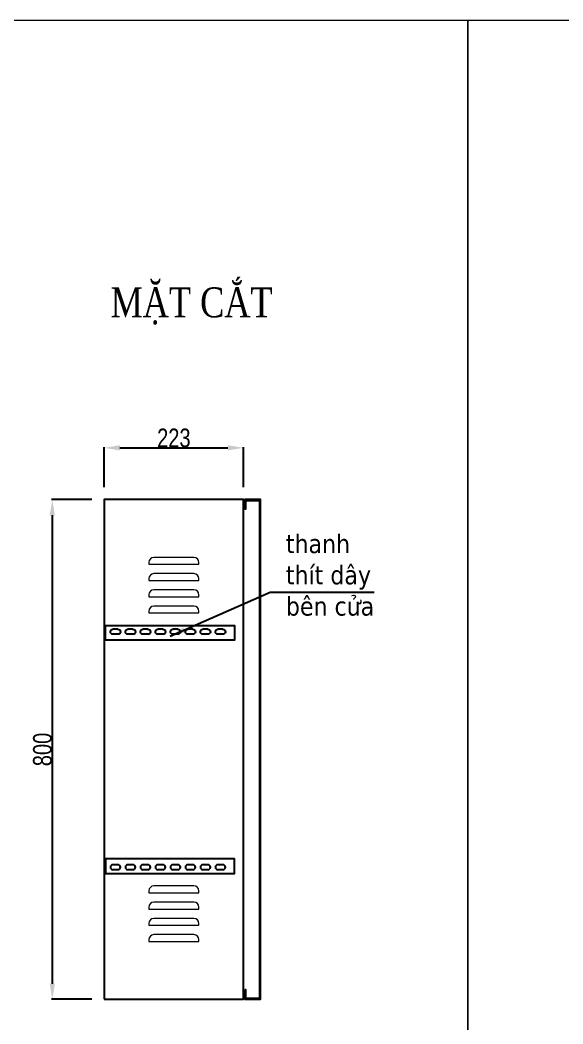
# Model space of a CAD drawing. Header units: inches. Extents: x 21 to 136330, y 8 to 58290.
# Drawn here: x 117429 to 118298, y 20058 to 21665 of the extents above; entities that cross this region are included whole.
import ezdxf
from ezdxf.enums import TextEntityAlignment as Align

# ---------------------------------------------------------------- set-up
doc = ezdxf.new("R2010")
doc.units = ezdxf.units.IN
doc.header["$MEASUREMENT"] = 0
doc.linetypes.add('EPL_DASH', pattern=[1, 0.5, -0.5])
doc.linetypes.add('HIDDEN', pattern=[9.525, 6.35, -3.175])
doc.layers.add('0 TĂNG CỨNG', color=7, linetype='Continuous', lineweight=15)
doc.layers.add('@.0.DM. NÉT ĐỨT', color=8, linetype='HIDDEN', lineweight=9)
for name, color, linetype, transparency in [('@.0.DM. KÍCH THƯỚC', 8, 'Continuous', 0.2), ('@.0.DM. KÍCH THƯỚC @ 1', 8, 'Continuous', 0.2), ('@.DM. KÍCH THƯỚC', 8, 'Continuous', 0.2)]:
    doc.layers.add(name, color=color, linetype=linetype, transparency=transparency)
for name, color, linetype in [('@.0.DM. NÉT CHÍNH', 7, 'Continuous'), ('@.0.DM. NÉT CHÍNH @ 1', 7, 'Continuous'), ('DIM', 96, 'Continuous')]:
    doc.layers.add(name, color=color, linetype=linetype)
doc.styles.add('ARIAL', font='arial.ttf')
doc.styles.add('Note Text (ISO)', font='tahoma.ttf')
doc.styles.add('roman', font='roman.shx', dxfattribs={"width": 0.8})
doc.styles.add('Tahoma (Input Text)', font='tahoma.ttf')
doc.styles.add('TEST GHI CHÚ', font='times.ttf', dxfattribs={"width": 0.8, "height": 2.5})
doc.dimstyles.new('Kích thước Duy Mạnh', dxfattribs={"dimtxt": 30, "dimasz": 25, "dimexe": 1.25, "dimexo": 20, "dimtad": 1, "dimdec": 1, "dimtxsty": 'roman', "dimcen": 2.5, "dimclrd": 8, "dimclre": 8, "dimclrt": 2, "dimadec": 0, "dimazin": 0, "dimtfac": 1, "dimtdec": 1, "dimtix": 1, "dimtmove": 0, "dimatfit": 3, "dimfxl": 1, "dimtfillclr": 1, "dimarcsym": 0})

# ---------------------------------------------------------------- blocks, each defined once
blk = doc.blocks.new('KHUNG KT1')
at = {"color": 7}
blk.add_lwpolyline([(0, 0), (7128, 0), (7128, -5040), (0, -5040)], close=True, dxfattribs=at)
at = {"color": 1, "style": 'Tahoma (Input Text)', "flags": 8}
for tag, p in [('#01', (328.9, -4851.1)), ('#03', (1514.7, -4846.3)), ('#05', (2819, -4851.1)), ('#07', (4424, -4851.1)), ('#09', (5172.9, -4851.1)), ('#02', (189.8, -4995.1)), ('#04', (1755.3, -4995.1)), ('#06', (2727.8, -4995.1)), ('#08', (4382.7, -4995.1)), ('#10', (5172.9, -4995.1))]:
    blk.add_attdef(tag, p, '', height=60, dxfattribs=at)
blk.add_attdef('#11', text='', height=60, dxfattribs=at).set_placement((6996, -4961.6), align=Align.CENTER)
at = {"layer": '0 TĂNG CỨNG', "color": 1, "style": 'ARIAL'}
blk.add_attdef('#12', (852.8, -4987.6), '', height=60, dxfattribs=at)
blk = doc.blocks.new('*D1840')
at = {"layer": '@.0.DM. KÍCH THƯỚC', "color": 8, "lineweight": -2, "transparency": 16777216}
for p, q in [((117543.3, 20897.1), (117478.8, 20897.1)), ((117543.3, 20097.1), (117478.8, 20097.1))]:
    blk.add_line(p, q, dxfattribs=at)
at = {"layer": '@.0.DM. KÍCH THƯỚC', "lineweight": -2, "transparency": 16777216}
blk.add_line((117480.1, 20872.1), (117480.1, 20122.1), dxfattribs=at)
at = {"layer": '@.0.DM. KÍCH THƯỚC', "transparency": 16777216}
for points in [[(117475.9, 20872.1), (117484.3, 20872.1), (117480.1, 20897.1)], [(117475.9, 20122.1), (117484.3, 20122.1), (117480.1, 20097.1)]]:
    blk.add_solid(points, dxfattribs=at)
at = {"layer": 'Defpoints', "color": 0, "transparency": 16777216}
for p in [(117563.3, 20897.1), (117480.1, 20097.1), (117563.3, 20097.1)]:
    blk.add_point(p, dxfattribs=at)
at = {"layer": '@.0.DM. KÍCH THƯỚC', "color": 2, "transparency": 16777216, "insert": (117464.5, 20497.1), "char_height": 30, "attachment_point": 5, "rotation": 90, "style": 'roman'}
blk.add_mtext('800', dxfattribs=at)
blk = doc.blocks.new('*D1842')
at = {"layer": '@.0.DM. KÍCH THƯỚC', "color": 8, "lineweight": -2, "transparency": 16777216}
for p, q in [((117563.3, 20917.1), (117563.3, 20981.3)), ((117786.3, 20917.1), (117786.3, 20981.3))]:
    blk.add_line(p, q, dxfattribs=at)
at = {"layer": '@.0.DM. KÍCH THƯỚC', "lineweight": -2, "transparency": 16777216}
blk.add_line((117588.3, 20980), (117761.3, 20980), dxfattribs=at)
at = {"layer": '@.0.DM. KÍCH THƯỚC', "transparency": 16777216}
for points in [[(117588.3, 20984.2), (117588.3, 20975.9), (117563.3, 20980)], [(117761.3, 20984.2), (117761.3, 20975.9), (117786.3, 20980)]]:
    blk.add_solid(points, dxfattribs=at)
at = {"layer": 'Defpoints', "color": 0, "transparency": 16777216}
for p in [(117786.3, 20980), (117563.3, 20897.1), (117786.3, 20897.1)]:
    blk.add_point(p, dxfattribs=at)
at = {"layer": '@.0.DM. KÍCH THƯỚC', "color": 2, "transparency": 16777216, "insert": (117674.8, 20995.7), "char_height": 30, "attachment_point": 5, "style": 'roman'}
blk.add_mtext('223', dxfattribs=at)
blk = doc.blocks.new('A$C7B5F0327')
at = {"color": 253}
for p, q in [((4, 8), (12, 8)), ((4, 0), (12, 0))]:
    blk.add_line(p, q, dxfattribs=at)
for centre, start, end in [((4, 4), 90, 270), ((12, 4), 270, 90)]:
    blk.add_arc(centre, 4, start, end, dxfattribs=at)
blk = doc.blocks.new('*U1723')
at = {"layer": 'DIM', "color": 7, "linetype": 'EPL_DASH', "xscale": -1}
blk.add_blockref('A$C7B5F0327', (8, -4), dxfattribs=at)
blk = doc.blocks.new('*U1724')
at = {"layer": '@.DM. KÍCH THƯỚC', "color": 0, "linetype": 'ByBlock', "lineweight": -2, "transparency": 16777216}
for p in [(0, 0), (24, 0), (48, 0), (72, 0), (96, 0), (120, 0), (144, 0), (168, 0)]:
    blk.add_blockref('*U1723', p, dxfattribs=at)
blk = doc.blocks.new('*U1721')
at = {"layer": 'DIM', "color": 7, "linetype": 'EPL_DASH', "xscale": -1}
blk.add_blockref('A$C7B5F0327', (8, -4), dxfattribs=at)
blk = doc.blocks.new('*U1722')
at = {"layer": '@.DM. KÍCH THƯỚC', "color": 0, "linetype": 'ByBlock', "lineweight": -2, "transparency": 16777216}
for p in [(0, 0), (24, 0), (48, 0), (72, 0), (96, 0), (120, 0), (144, 0), (168, 0)]:
    blk.add_blockref('*U1721', p, dxfattribs=at)

msp = doc.modelspace()

# ---------------------------------------------------------------- linework, layer by layer
at = {"layer": '@.0.DM. NÉT CHÍNH'}
for points in [[(117563.3412, 20097.1412), (117786.3412, 20097.1412), (117786.3412, 20897.1412), (117563.3412, 20897.1412)], [(117788.3412, 20112.1412), (117788.3412, 20097.1412), (117813.3412, 20097.1412), (117813.3412, 20897.1412), (117788.3412, 20897.1412), (117788.3412, 20882.1412), (117789.8412, 20882.1412), (117789.8412, 20895.6412), (117811.8412, 20895.6412), (117811.8412, 20098.6412), (117789.8412, 20098.6412), (117789.8412, 20112.1412)]]:
    msp.add_lwpolyline(points, close=True, dxfattribs=at)
at = {"layer": '@.0.DM. NÉT ĐỨT', "color": 2, "linetype": 'Continuous'}
for points in [[(117706.8412, 20804.6412), (117642.8412, 20804.6412, 0.414213562), (117634.8412, 20796.6412), (117634.8412, 20793.6412), (117714.8412, 20793.6412), (117714.8412, 20796.6412, 0.414213562)], [(117706.8412, 20778.6412), (117642.8412, 20778.6412, 0.414213562), (117634.8412, 20770.6412), (117634.8412, 20767.6412), (117714.8412, 20767.6412), (117714.8412, 20770.6412, 0.414213562)], [(117706.8412, 20752.6412), (117642.8412, 20752.6412, 0.414213562), (117634.8412, 20744.6412), (117634.8412, 20741.6412), (117714.8412, 20741.6412), (117714.8412, 20744.6412, 0.414213562)], [(117706.8412, 20726.6412), (117642.8412, 20726.6412, 0.414213562), (117634.8412, 20718.6412), (117634.8412, 20715.6412), (117714.8412, 20715.6412), (117714.8412, 20718.6412, 0.414213562)], [(117706.8412, 20278.6412), (117642.8412, 20278.6412, 0.414213562), (117634.8412, 20270.6412), (117634.8412, 20267.6412), (117714.8412, 20267.6412), (117714.8412, 20270.6412, 0.414213562)], [(117706.8412, 20252.6412), (117642.8412, 20252.6412, 0.414213562), (117634.8412, 20244.6412), (117634.8412, 20241.6412), (117714.8412, 20241.6412), (117714.8412, 20244.6412, 0.414213562)], [(117706.8412, 20226.6412), (117642.8412, 20226.6412, 0.414213562), (117634.8412, 20218.6412), (117634.8412, 20215.6412), (117714.8412, 20215.6412), (117714.8412, 20218.6412, 0.414213562)], [(117706.8412, 20200.6412), (117642.8412, 20200.6412, 0.414213562), (117634.8412, 20192.6412), (117634.8412, 20189.6412), (117714.8412, 20189.6412), (117714.8412, 20192.6412, 0.414213562)]]:
    msp.add_lwpolyline(points, format="xyb", close=True, dxfattribs=at)
at = {"layer": '@.DM. KÍCH THƯỚC'}
msp.add_line((117603.3644, 20695.6045), (117733.3644, 20695.6045), dxfattribs=at)
for points in [[(117565.2762, 20695.6045), (117771.9099, 20695.6045), (117771.9099, 20672.1119), (117565.2762, 20672.1119)], [(117565.2762, 20298.6779), (117771.9099, 20298.6779), (117771.9099, 20322.1705), (117565.2762, 20322.1705)]]:
    msp.add_lwpolyline(points, close=True, dxfattribs=at)

# ---------------------------------------------------------------- block references
at = {"layer": '0 TĂNG CỨNG', "color": 1, "xscale": 0.6789308409752146, "yscale": 0.6789308409752146, "zscale": 0.6789308409752146}
for p in [(113306.2353, 21664.8455), (118145.6544, 21664.8455)]:
    msp.add_blockref('KHUNG KT1', p, dxfattribs=at)
at = {"layer": '@.DM. KÍCH THƯỚC'}
msp.add_blockref('*U1724', (117581.2621, 20685.6045), dxfattribs=at)
at = {"layer": '@.DM. KÍCH THƯỚC', "xscale": -1, "rotation": 180}
msp.add_blockref('*U1722', (117581.2621, 20308.6779), dxfattribs=at)

# ---------------------------------------------------------------- texts
at = {"layer": '@.0.DM. KÍCH THƯỚC', "insert": (117854.1892, 20841.4639), "char_height": 30, "width": 269.497697, "attachment_point": 1, "style": 'Note Text (ISO)'}
msp.add_mtext('thanh \\Pthít dây\\Pbên cửa', dxfattribs=at)
at = {"layer": '@.0.DM. NÉT CHÍNH @ 1', "color": 2, "insert": (117573.4768, 21236.9705), "char_height": 48, "width": 11108.700904, "attachment_point": 1, "style": 'TEST GHI CHÚ'}
msp.add_mtext('{\\C7;MẶT CẮT}', dxfattribs=at)

# ---------------------------------------------------------------- dimensions: what is measured, and where the dimension line sits
at = {"layer": '@.0.DM. KÍCH THƯỚC @ 1'}
dim = msp.add_linear_dim(base=(117786.3412, 20980.0412), p1=(117563.3412, 20897.1412), p2=(117786.3412, 20897.1412), dimstyle='Kích thước Duy Mạnh', override={"dimscale": 1, "dimdec": 0, "dimclrd": 256, "dimtdec": 0, "dimtix": 1, "dimtofl": 1, "dimtmove": 0, "dimatfit": 3}, dxfattribs=at)
dim.commit()
dim.dimension.update_dxf_attribs({"geometry": '*D1842', "text_midpoint": (117674.8412, 20995.6662)})
dim = msp.add_linear_dim(base=(117480.085, 20097.1412), p1=(117563.3412, 20897.1412), p2=(117563.3412, 20097.1412), angle=90, dimstyle='Kích thước Duy Mạnh', override={"dimscale": 1, "dimdec": 0, "dimclrd": 256, "dimtdec": 0, "dimtix": 1, "dimtofl": 1, "dimtmove": 0, "dimatfit": 3}, dxfattribs=at)
dim.commit()
dim.dimension.update_dxf_attribs({"geometry": '*D1840', "text_midpoint": (117464.46, 20497.1412)})

# ---------------------------------------------------------------- leaders
at = {"layer": '@.0.DM. KÍCH THƯỚC @ 1', "annotation_type": 0, "has_hookline": 1, "hookline_direction": 0, "text_width": 140.8328}
msp.add_leader([(117668.952, 20678.4555), (117829.1892, 20749.2155), (117854.1892, 20749.2155)], dimstyle='Kích thước Duy Mạnh', override={"dimscale": 1, "dimdec": 0, "dimclrd": 256, "dimtdec": 0}, dxfattribs=at)

doc.saveas('drawing.dxf')
